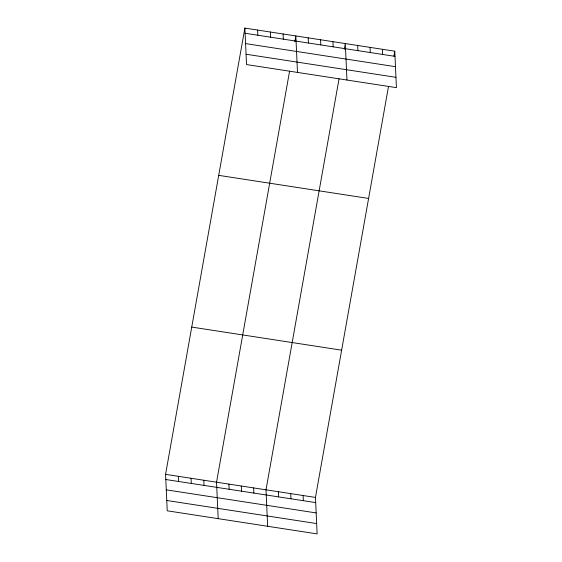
<?xml version="1.0" encoding="UTF-8"?>
<svg xmlns="http://www.w3.org/2000/svg" width="562" height="562" viewBox="0 0 562 562"><rect width="100%" height="100%" fill="white"/><g stroke="black" fill="none" stroke-linecap="round" stroke-linejoin="round"><path stroke-width="0.84" d="M388.518 86.365L315.465 497.433L317.123 533.9L167.23 510.809L165.572 474.349L244.877 28.1L394.77 51.191L396.428 87.651L246.535 64.567L244.877 28.1M289.592 71.128L216.539 482.196L218.189 518.663M294.825 41.679L295.844 35.947L297.495 72.414M339.055 78.75L266.002 489.818L267.66 526.278M344.288 49.294L345.307 43.569L346.965 80.036M393.899 56.102L394.77 51.191M245.116 33.27L395.009 56.362M245.58 43.597L395.472 66.688M246.065 54.24L395.957 77.324M218.709 175.358L368.602 198.449M191.747 327.084L341.64 350.175M165.572 474.349L315.465 497.433M165.811 479.519L315.703 502.604M166.275 489.846L316.167 512.93M166.759 500.482L316.652 523.573M382.406 49.287L382.638 54.458M370.035 47.377L370.274 52.547M357.671 45.473L357.91 50.643M332.943 41.665L333.175 46.836M320.572 39.762L320.811 44.932M308.208 37.858L308.44 43.028M283.1 33.987L283.332 39.157M303.101 495.529L303.332 500.7M270.357 32.027L270.596 37.197M290.737 493.626L290.968 498.796M257.621 30.06L257.853 35.23M278.366 491.722L278.604 496.892M253.638 487.914L253.869 493.085M241.267 486.004L241.505 491.174M228.903 484.1L229.134 489.27M203.795 480.236L204.034 485.406M191.052 478.269L191.291 483.439M178.316 476.309L178.547 481.479"/></g></svg>
